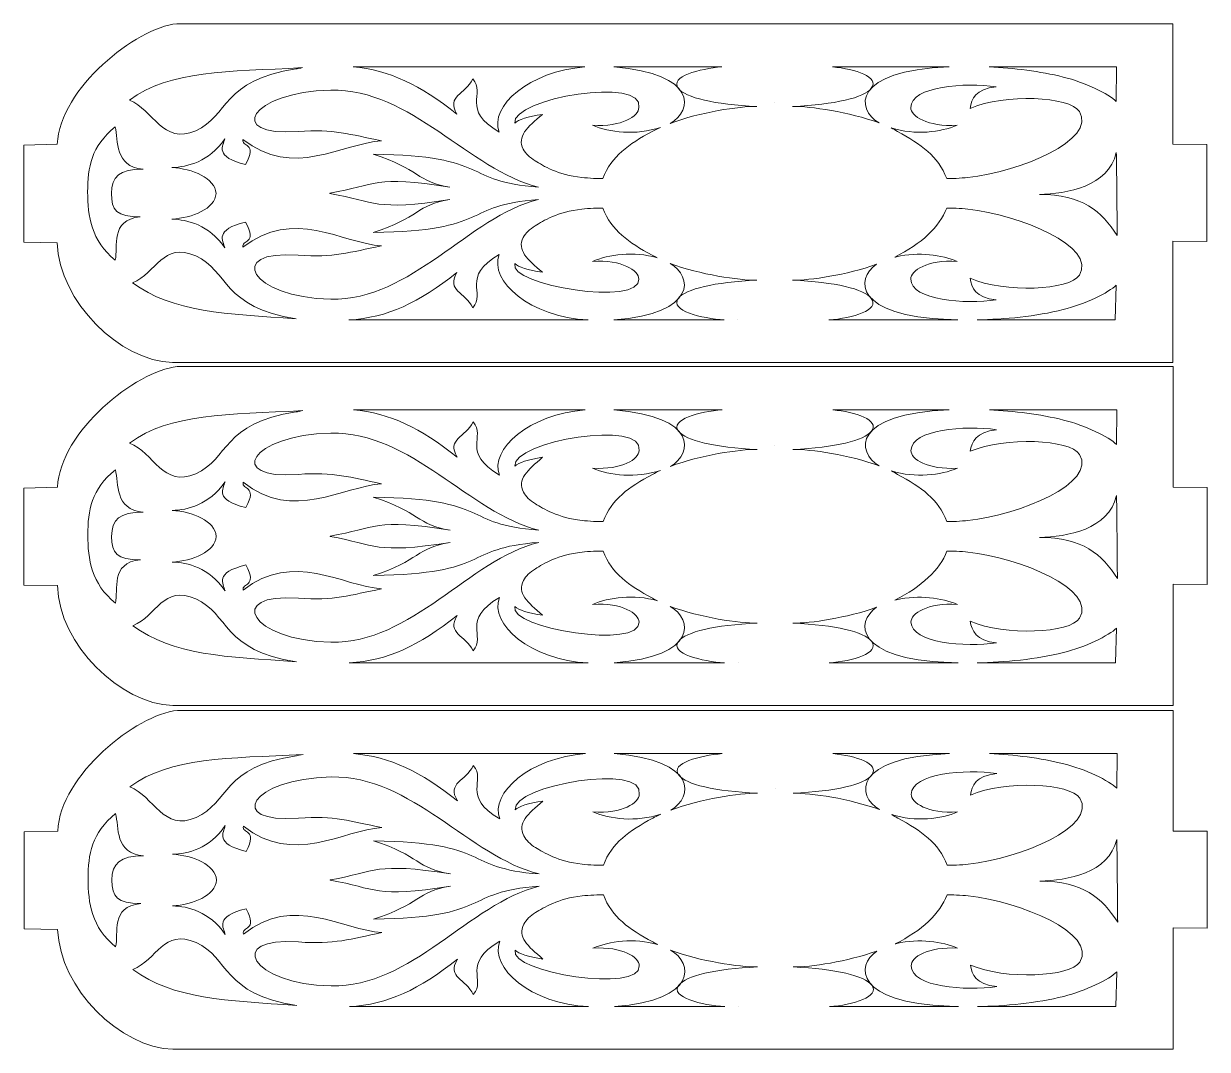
# Model space of a CAD drawing. Header units: millimetres. Extents: x -133 to 298, y -326 to 131.
# Drawn here: x -33.9 to 56.1, y -258.3 to -180.3 of the extents above; entities that cross this region are included whole.
import ezdxf

# ---------------------------------------------------------------- set-up
doc = ezdxf.new("R2010")
doc.units = ezdxf.units.MM
doc.header["$MEASUREMENT"] = 0
doc.layers.add('Layer 1', color=7, linetype='Continuous')

msp = doc.modelspace()

# ---------------------------------------------------------------- linework, layer by layer
at = {"layer": 'Layer 1', "lineweight": 9}
for points, knots in [([(-31.3131, -189.4859), (-31.3131, -189.4859), (-33.865, -189.5566), (-33.865, -189.5566), (-33.865, -189.5566), (-33.865, -189.5566), (-33.865, -196.9202), (-33.865, -196.9202), (-33.865, -196.9202), (-33.865, -196.9202), (-31.3158, -196.9672), (-31.3158, -196.9672), (-31.3158, -196.9672), (-31.1566, -201.4944), (-26.5412, -205.9535), (-22.5517, -206.0844), (-22.5517, -206.0844), (-22.5517, -206.0844), (53.5068, -206.0844), (53.5068, -206.0844), (53.5068, -206.0844), (53.5068, -206.0844), (53.5068, -206.0533), (53.5068, -206.0533), (53.5068, -206.0533), (53.5068, -206.0533), (53.5068, -204.4986), (53.5068, -204.4986), (53.5068, -204.4986), (53.5068, -204.4986), (53.5068, -196.8548), (53.5068, -196.8548), (53.5068, -196.8548), (53.5068, -196.8548), (56.0952, -196.8719), (56.0952, -196.8719), (56.0952, -196.8719), (56.0952, -196.8719), (56.0952, -189.5085), (56.0952, -189.5085), (56.0952, -189.5085), (56.0952, -189.5085), (53.5068, -189.4859), (53.5068, -189.4859), (53.5068, -189.4859), (53.5068, -189.4859), (53.5068, -181.902), (53.5068, -181.902), (53.5068, -181.902), (53.5068, -181.902), (53.5068, -180.3162), (53.5068, -180.3162), (53.5068, -180.3162), (53.5068, -180.3162), (51.8937, -180.3162), (51.8937, -180.3162), (51.8937, -180.3162), (51.8937, -180.3162), (-22.2147, -180.3162), (-22.2147, -180.3162), (-22.2147, -180.3162), (-22.2147, -180.3162), (-22.2147, -180.3162), (-22.2147, -180.3162), (-22.2147, -180.3162), (-25.3331, -180.6508), (-31.0961, -185.2074), (-31.3131, -189.4859)], [0, 0, 0, 0, 0.0555556, 0.0555556, 0.0555556, 0.0555556, 0.1111111, 0.1111111, 0.1111111, 0.1111111, 0.1666667, 0.1666667, 0.1666667, 0.1666667, 0.2222222, 0.2222222, 0.2222222, 0.2222222, 0.2777778, 0.2777778, 0.2777778, 0.2777778, 0.3333333, 0.3333333, 0.3333333, 0.3333333, 0.3888889, 0.3888889, 0.3888889, 0.3888889, 0.4444444, 0.4444444, 0.4444444, 0.4444444, 0.5, 0.5, 0.5, 0.5, 0.5555556, 0.5555556, 0.5555556, 0.5555556, 0.6111111, 0.6111111, 0.6111111, 0.6111111, 0.6666667, 0.6666667, 0.6666667, 0.6666667, 0.7222222, 0.7222222, 0.7222222, 0.7222222, 0.7777778, 0.7777778, 0.7777778, 0.7777778, 0.8333333, 0.8333333, 0.8333333, 0.8333333, 0.8888889, 0.8888889, 0.8888889, 0.8888889, 1, 1, 1, 1]), ([(49.2101, -186.2394), (49.2101, -186.2394), (49.2356, -183.6049), (49.2356, -183.6049), (49.2356, -183.6049), (49.2356, -183.6049), (39.5433, -183.6048), (39.5433, -183.6048)], [0, 0, 0, 0, 0.3333333, 0.3333333, 0.3333333, 0.3333333, 1, 1, 1, 1]), ([(23.2435, -186.2772), (23.2435, -186.2772), (23.2435, -186.2772), (23.2435, -186.2772), (23.2435, -186.2772), (23.2435, -186.2772), (23.2435, -186.2772), (23.2435, -186.2772)], [0, 0, 0, 0, 0.3333333, 0.3333333, 0.3333333, 0.3333333, 1, 1, 1, 1]), ([(43.3587, -193.2991), (45.4479, -193.2375), (48.6101, -192.7178), (49.2035, -190.1217), (49.2035, -190.1217), (49.2354, -189.9817), (49.2577, -194.9283), (49.2785, -196.4268)], [0, 0, 0, 0, 0.3333333, 0.3333333, 0.3333333, 0.3333333, 1, 1, 1, 1]), ([(-10.5856, -193.2063), (-10.5856, -193.2063), (-10.5856, -193.223), (-10.5856, -193.223), (-10.5856, -193.223), (-10.5856, -193.223), (-10.5856, -193.223), (-10.5856, -193.223)], [0, 0, 0, 0, 0.3333333, 0.3333333, 0.3333333, 0.3333333, 1, 1, 1, 1]), ([(38.6182, -202.8388), (38.6182, -202.8388), (49.131, -202.8388), (49.131, -202.8388), (49.131, -202.8388), (49.131, -202.8388), (49.2101, -200.1897), (49.2101, -200.1897)], [0, 0, 0, 0, 0.3333333, 0.3333333, 0.3333333, 0.3333333, 1, 1, 1, 1]), ([(-31.2976, -215.5615), (-31.2976, -215.5615), (-33.8495, -215.6322), (-33.8495, -215.6322), (-33.8495, -215.6322), (-33.8495, -215.6322), (-33.8495, -222.9958), (-33.8495, -222.9958), (-33.8495, -222.9958), (-33.8495, -222.9958), (-31.3003, -223.0428), (-31.3003, -223.0428), (-31.3003, -223.0428), (-31.1411, -227.57), (-26.5257, -232.0291), (-22.5362, -232.16), (-22.5362, -232.16), (-22.5362, -232.16), (53.5223, -232.16), (53.5223, -232.16), (53.5223, -232.16), (53.5223, -232.16), (53.5223, -232.1289), (53.5223, -232.1289), (53.5223, -232.1289), (53.5223, -232.1289), (53.5223, -230.5742), (53.5223, -230.5742), (53.5223, -230.5742), (53.5223, -230.5742), (53.5223, -222.9304), (53.5223, -222.9304), (53.5223, -222.9304), (53.5223, -222.9304), (56.1107, -222.9475), (56.1107, -222.9475), (56.1107, -222.9475), (56.1107, -222.9475), (56.1107, -215.5841), (56.1107, -215.5841), (56.1107, -215.5841), (56.1107, -215.5841), (53.5223, -215.5615), (53.5223, -215.5615), (53.5223, -215.5615), (53.5223, -215.5615), (53.5223, -207.9776), (53.5223, -207.9776), (53.5223, -207.9776), (53.5223, -207.9776), (53.5223, -206.3918), (53.5223, -206.3918), (53.5223, -206.3918), (53.5223, -206.3918), (51.9092, -206.3918), (51.9092, -206.3918), (51.9092, -206.3918), (51.9092, -206.3918), (-22.1992, -206.3918), (-22.1992, -206.3918), (-22.1992, -206.3918), (-22.1992, -206.3918), (-22.1992, -206.3918), (-22.1992, -206.3918), (-22.1992, -206.3918), (-25.3176, -206.7264), (-31.0806, -211.283), (-31.2976, -215.5615)], [0, 0, 0, 0, 0.0555556, 0.0555556, 0.0555556, 0.0555556, 0.1111111, 0.1111111, 0.1111111, 0.1111111, 0.1666667, 0.1666667, 0.1666667, 0.1666667, 0.2222222, 0.2222222, 0.2222222, 0.2222222, 0.2777778, 0.2777778, 0.2777778, 0.2777778, 0.3333333, 0.3333333, 0.3333333, 0.3333333, 0.3888889, 0.3888889, 0.3888889, 0.3888889, 0.4444444, 0.4444444, 0.4444444, 0.4444444, 0.5, 0.5, 0.5, 0.5, 0.5555556, 0.5555556, 0.5555556, 0.5555556, 0.6111111, 0.6111111, 0.6111111, 0.6111111, 0.6666667, 0.6666667, 0.6666667, 0.6666667, 0.7222222, 0.7222222, 0.7222222, 0.7222222, 0.7777778, 0.7777778, 0.7777778, 0.7777778, 0.8333333, 0.8333333, 0.8333333, 0.8333333, 0.8888889, 0.8888889, 0.8888889, 0.8888889, 1, 1, 1, 1]), ([(49.2256, -212.315), (49.2256, -212.315), (49.2511, -209.6805), (49.2511, -209.6805), (49.2511, -209.6805), (49.2511, -209.6805), (39.5588, -209.6804), (39.5588, -209.6804)], [0, 0, 0, 0, 0.3333333, 0.3333333, 0.3333333, 0.3333333, 1, 1, 1, 1]), ([(23.259, -212.3528), (23.259, -212.3528), (23.259, -212.3528), (23.259, -212.3528), (23.259, -212.3528), (23.259, -212.3528), (23.259, -212.3528), (23.259, -212.3528)], [0, 0, 0, 0, 0.3333333, 0.3333333, 0.3333333, 0.3333333, 1, 1, 1, 1]), ([(43.3742, -219.3747), (45.4634, -219.3131), (48.6256, -218.7934), (49.219, -216.1973), (49.219, -216.1973), (49.2509, -216.0573), (49.2732, -221.0039), (49.294, -222.5024)], [0, 0, 0, 0, 0.3333333, 0.3333333, 0.3333333, 0.3333333, 1, 1, 1, 1]), ([(-10.5701, -219.2819), (-10.5701, -219.2819), (-10.5701, -219.2986), (-10.5701, -219.2986), (-10.5701, -219.2986), (-10.5701, -219.2986), (-10.5701, -219.2986), (-10.5701, -219.2986)], [0, 0, 0, 0, 0.3333333, 0.3333333, 0.3333333, 0.3333333, 1, 1, 1, 1]), ([(38.6337, -228.9144), (38.6337, -228.9144), (49.1465, -228.9144), (49.1465, -228.9144), (49.1465, -228.9144), (49.1465, -228.9144), (49.2256, -226.2653), (49.2256, -226.2653)], [0, 0, 0, 0, 0.3333333, 0.3333333, 0.3333333, 0.3333333, 1, 1, 1, 1]), ([(-31.2783, -241.6971), (-31.2783, -241.6971), (-33.8302, -241.7678), (-33.8302, -241.7678), (-33.8302, -241.7678), (-33.8302, -241.7678), (-33.8302, -249.1314), (-33.8302, -249.1314), (-33.8302, -249.1314), (-33.8302, -249.1314), (-31.281, -249.1784), (-31.281, -249.1784), (-31.281, -249.1784), (-31.1218, -253.7056), (-26.5064, -258.1647), (-22.5169, -258.2956), (-22.5169, -258.2956), (-22.5169, -258.2956), (53.5416, -258.2956), (53.5416, -258.2956), (53.5416, -258.2956), (53.5416, -258.2956), (53.5416, -258.2645), (53.5416, -258.2645), (53.5416, -258.2645), (53.5416, -258.2645), (53.5416, -256.7098), (53.5416, -256.7098), (53.5416, -256.7098), (53.5416, -256.7098), (53.5416, -249.066), (53.5416, -249.066), (53.5416, -249.066), (53.5416, -249.066), (56.13, -249.0831), (56.13, -249.0831), (56.13, -249.0831), (56.13, -249.0831), (56.13, -241.7197), (56.13, -241.7197), (56.13, -241.7197), (56.13, -241.7197), (53.5416, -241.6971), (53.5416, -241.6971), (53.5416, -241.6971), (53.5416, -241.6971), (53.5416, -234.1132), (53.5416, -234.1132), (53.5416, -234.1132), (53.5416, -234.1132), (53.5416, -232.5274), (53.5416, -232.5274), (53.5416, -232.5274), (53.5416, -232.5274), (51.9285, -232.5274), (51.9285, -232.5274), (51.9285, -232.5274), (51.9285, -232.5274), (-22.1799, -232.5274), (-22.1799, -232.5274), (-22.1799, -232.5274), (-22.1799, -232.5274), (-22.1799, -232.5274), (-22.1799, -232.5274), (-22.1799, -232.5274), (-25.2983, -232.862), (-31.0613, -237.4186), (-31.2783, -241.6971)], [0, 0, 0, 0, 0.0555556, 0.0555556, 0.0555556, 0.0555556, 0.1111111, 0.1111111, 0.1111111, 0.1111111, 0.1666667, 0.1666667, 0.1666667, 0.1666667, 0.2222222, 0.2222222, 0.2222222, 0.2222222, 0.2777778, 0.2777778, 0.2777778, 0.2777778, 0.3333333, 0.3333333, 0.3333333, 0.3333333, 0.3888889, 0.3888889, 0.3888889, 0.3888889, 0.4444444, 0.4444444, 0.4444444, 0.4444444, 0.5, 0.5, 0.5, 0.5, 0.5555556, 0.5555556, 0.5555556, 0.5555556, 0.6111111, 0.6111111, 0.6111111, 0.6111111, 0.6666667, 0.6666667, 0.6666667, 0.6666667, 0.7222222, 0.7222222, 0.7222222, 0.7222222, 0.7777778, 0.7777778, 0.7777778, 0.7777778, 0.8333333, 0.8333333, 0.8333333, 0.8333333, 0.8888889, 0.8888889, 0.8888889, 0.8888889, 1, 1, 1, 1]), ([(49.2449, -238.4506), (49.2449, -238.4506), (49.2704, -235.8161), (49.2704, -235.8161), (49.2704, -235.8161), (49.2704, -235.8161), (39.5781, -235.816), (39.5781, -235.816)], [0, 0, 0, 0, 0.3333333, 0.3333333, 0.3333333, 0.3333333, 1, 1, 1, 1]), ([(23.2783, -238.4884), (23.2783, -238.4884), (23.2783, -238.4884), (23.2783, -238.4884), (23.2783, -238.4884), (23.2783, -238.4884), (23.2783, -238.4884), (23.2783, -238.4884)], [0, 0, 0, 0, 0.3333333, 0.3333333, 0.3333333, 0.3333333, 1, 1, 1, 1]), ([(43.3935, -245.5103), (45.4827, -245.4487), (48.6449, -244.929), (49.2383, -242.3329), (49.2383, -242.3329), (49.2702, -242.1929), (49.2925, -247.1395), (49.3133, -248.638)], [0, 0, 0, 0, 0.3333333, 0.3333333, 0.3333333, 0.3333333, 1, 1, 1, 1]), ([(-10.5508, -245.4175), (-10.5508, -245.4175), (-10.5508, -245.4342), (-10.5508, -245.4342), (-10.5508, -245.4342), (-10.5508, -245.4342), (-10.5508, -245.4342), (-10.5508, -245.4342)], [0, 0, 0, 0, 0.3333333, 0.3333333, 0.3333333, 0.3333333, 1, 1, 1, 1]), ([(38.653, -255.05), (38.653, -255.05), (49.1658, -255.05), (49.1658, -255.05), (49.1658, -255.05), (49.1658, -255.05), (49.2449, -252.4009), (49.2449, -252.4009)], [0, 0, 0, 0, 0.3333333, 0.3333333, 0.3333333, 0.3333333, 1, 1, 1, 1])]:
    msp.add_open_spline(points, degree=3, knots=knots, dxfattribs=at)
for points in [[(-12.654, -183.6609), (-18.3864, -183.9729), (-22.7326, -183.8488), (-25.8257, -186.1237)], [(-20.7864, -188.4544), (-18.2759, -187.3482), (-18.7862, -184.5894), (-13.1628, -183.7606)], [(-13.1628, -183.7606), (-13.079, -183.7481), (-12.8274, -183.6901), (-12.654, -183.6609)], [(-13.1628, -183.7606), (-13.079, -183.7481), (-12.8274, -183.6901), (-12.654, -183.6609)], [(-12.654, -183.6609), (-12.654, -183.6609), (-12.654, -183.6609), (-12.654, -183.6609)], [(-12.654, -183.6609), (-12.654, -183.6609), (-12.654, -183.6609), (-12.654, -183.6609)], [(-8.8107, -183.6044), (-6.0307, -183.8408), (-3.7323, -184.9773), (-0.9206, -187.1952)], [(8.8122, -183.6046), (8.8122, -183.6046), (-8.8107, -183.6044), (-8.8107, -183.6044)], [(2.2946, -188.5703), (1.5254, -186.6034), (4.5766, -183.9214), (8.8122, -183.6046)], [(12.9048, -186.6981), (13.4022, -184.2852), (3.2231, -185.998), (3.4704, -187.8781)], [(8.8122, -183.6046), (8.8122, -183.6046), (8.8122, -183.6046), (8.8122, -183.6046)], [(8.8122, -183.6046), (8.8122, -183.6046), (8.8122, -183.6046), (8.8122, -183.6046)], [(19.2167, -183.6047), (19.2167, -183.6047), (10.9943, -183.6046), (10.9943, -183.6046)], [(10.9943, -183.6046), (17.389, -184.1022), (17.0109, -186.9323), (15.2929, -187.897)], [(15.9078, -185.229), (15.2279, -184.333), (17.5238, -183.739), (19.2167, -183.6047)], [(36.4962, -183.6048), (36.4962, -183.6048), (27.6328, -183.6048), (27.6328, -183.6048)], [(27.6328, -183.6048), (29.3741, -183.7597), (31.2298, -184.3729), (30.5802, -185.229)], [(27.6328, -183.6048), (29.3741, -183.7597), (31.2298, -184.3729), (30.5802, -185.229)], [(31.1705, -187.8622), (29.3987, -186.8322), (29.1002, -183.8765), (36.4962, -183.6048)], [(39.5433, -183.6048), (41.3961, -183.6857), (43.4217, -183.9338), (45.1745, -184.3738)], [(45.1745, -184.3738), (46.8038, -184.7825), (48.6564, -185.6678), (49.2101, -186.2394)], [(-12.9936, -188.5087), (-18.5904, -188.9503), (-16.6729, -185.4882), (-10.5203, -185.3737)], [(-10.5203, -185.3737), (-4.367, -185.2593), (-0.0458, -191.4217), (5.2839, -192.7483)], [(-0.9206, -187.1952), (-1.7517, -185.7917), (-0.2838, -185.7151), (0.2827, -184.5157)], [(0.2827, -184.5157), (1.3121, -185.6672), (-0.664, -186.8118), (2.2946, -188.5703)], [(21.8886, -186.6088), (18.6584, -186.4681), (16.449, -185.9424), (15.9078, -185.229)], [(30.5802, -185.229), (30.0385, -185.9424), (27.8289, -186.4681), (24.5988, -186.6088)], [(40.0813, -185.1105), (37.717, -184.7813), (33.6206, -185.0549), (33.5825, -186.6981)], [(38.0862, -186.7542), (38.2039, -186.0362), (38.4905, -185.2888), (40.0813, -185.1105)], [(-25.8257, -186.1237), (-23.996, -186.8524), (-23.2894, -189.5571), (-20.7864, -188.4544)], [(23.2435, -186.2772), (23.2435, -186.2772), (23.2435, -186.2772), (23.2435, -186.2772)], [(46.3997, -186.9837), (45.6991, -185.8522), (40.7222, -185.6081), (38.0862, -186.7542)], [(9.379, -188.0392), (11.6412, -188.1737), (12.8993, -187.3436), (12.9048, -186.6981)], [(15.2929, -187.897), (17.5696, -187.0471), (20.5187, -186.5946), (21.8886, -186.6088)], [(24.5988, -186.6088), (25.9578, -186.5945), (28.9015, -187.0254), (31.1705, -187.8622)], [(33.5825, -186.6981), (33.5681, -187.3438), (34.8464, -188.1737), (37.1082, -188.0392)], [(37.9154, -192.0112), (41.8481, -191.5793), (47.7549, -189.174), (46.3997, -186.9837)], [(3.4704, -187.8781), (3.7397, -187.618), (4.4689, -187.3717), (5.579, -187.2103)], [(5.579, -187.2103), (4.4058, -188.1966), (3.6243, -188.9067), (4.121, -189.8503)], [(14.549, -188.2005), (12.6681, -188.8349), (10.673, -188.5824), (9.379, -188.0392)], [(15.2929, -187.897), (15.2929, -187.897), (15.2929, -187.897), (15.2929, -187.897)], [(15.2929, -187.897), (15.2929, -187.897), (15.2929, -187.897), (15.2929, -187.897)], [(31.1705, -187.8622), (31.1705, -187.8622), (31.1705, -187.8622), (31.1705, -187.8622)], [(31.1705, -187.8622), (31.1705, -187.8622), (31.1705, -187.8622), (31.1705, -187.8622)], [(37.1082, -188.0392), (35.8493, -188.5676), (33.9315, -188.8121), (32.0965, -188.241)], [(-26.9073, -188.1652), (-28.7338, -189.6359), (-29.0028, -191.2587), (-29.0028, -193.1114)], [(-24.7896, -191.3846), (-27.0012, -191.1581), (-26.6443, -189.1878), (-26.9073, -188.1652)], [(-26.9073, -188.1652), (-26.9073, -188.1652), (-26.9073, -188.1652), (-26.9073, -188.1652)], [(-26.9073, -188.1652), (-26.9073, -188.1652), (-26.9073, -188.1652), (-26.9073, -188.1652)], [(-6.6638, -189.2199), (-9.0753, -188.7446), (-10.2834, -188.2948), (-12.9936, -188.5087)], [(10.1754, -192.0873), (10.8268, -190.3829), (12.1206, -189.4874), (13.9236, -188.5079)], [(13.9236, -188.5079), (14.1199, -188.4014), (14.3298, -188.2988), (14.549, -188.2005)], [(13.9236, -188.5079), (14.1199, -188.4014), (14.3298, -188.2988), (14.549, -188.2005)], [(14.549, -188.2005), (14.549, -188.2005), (14.549, -188.2005), (14.549, -188.2005)], [(14.549, -188.2005), (14.549, -188.2005), (14.549, -188.2005), (14.549, -188.2005)], [(32.0965, -188.241), (32.0965, -188.241), (32.0965, -188.241), (32.0965, -188.241)], [(32.0965, -188.241), (32.2733, -188.3229), (32.4031, -188.4209), (32.5635, -188.5079)], [(32.0965, -188.241), (32.0965, -188.241), (32.0965, -188.241), (32.0965, -188.241)], [(32.0965, -188.241), (32.2733, -188.3229), (32.4031, -188.4209), (32.5635, -188.5079)], [(32.5635, -188.5079), (34.3672, -189.4874), (35.6609, -190.3829), (36.3122, -192.0873)], [(-22.5934, -191.2522), (-21.3955, -191.2102), (-19.8021, -190.8337), (-18.5714, -189.0787)], [(-18.5714, -189.0787), (-18.6986, -189.5897), (-19.4054, -190.4518), (-16.9951, -191.0329)], [(-16.9951, -191.0329), (-16.0397, -189.3088), (-17.3532, -189.6987), (-17.1895, -189.1119)], [(-17.1895, -189.1119), (-13.4092, -192.1414), (-9.6144, -189.419), (-6.6638, -189.2199)], [(4.121, -189.8503), (4.3006, -190.1922), (4.6117, -190.497), (5.0256, -190.7482)], [(-7.2986, -190.2416), (-3.7938, -191.3327), (-3.9784, -192.3707), (-1.4564, -192.7395)], [(5.2839, -192.7483), (-0.5737, -192.3363), (1.7417, -190.3436), (-7.2986, -190.2416)], [(5.0256, -190.7482), (5.6344, -191.1181), (6.7283, -191.8089), (8.5717, -192.0112)], [(-27.192, -193.2219), (-27.1896, -191.9487), (-26.5894, -191.367), (-24.7896, -191.3846)], [(-19.2375, -193.2219), (-19.3079, -192.0489), (-21.0383, -191.3404), (-22.5934, -191.2522)], [(-1.4564, -192.7395), (-7.2158, -191.8502), (-7.0438, -192.5661), (-10.5856, -193.2063)], [(8.5717, -192.0112), (9.0683, -192.0656), (9.8965, -192.1092), (10.1754, -192.0873)], [(36.3122, -192.0873), (36.5911, -192.1092), (37.4196, -192.0656), (37.9154, -192.0112)], [(-29.0028, -193.1114), (-29.0028, -194.9621), (-28.7288, -196.8202), (-26.9061, -198.2899)], [(-25.0027, -194.9976), (-26.8025, -195.0155), (-27.1896, -194.4951), (-27.192, -193.2219)], [(-22.5934, -195.1771), (-21.0383, -195.0887), (-19.3079, -194.3947), (-19.2375, -193.2219)], [(-10.5856, -193.223), (-7.0438, -193.8632), (-7.2158, -194.5789), (-1.4564, -193.6896)], [(49.2784, -196.4268), (48.094, -194.5803), (46.6459, -193.2991), (43.3587, -193.2991)], [(-6.6638, -197.2092), (-9.6144, -197.0103), (-13.4092, -194.288), (-17.1895, -197.3174)], [(5.2839, -193.681), (-0.0458, -195.0077), (-4.367, -201.38), (-10.5203, -201.2656)], [(-7.2986, -196.1877), (1.7417, -196.0856), (-0.5737, -194.093), (5.2839, -193.681)], [(-1.4564, -193.6896), (-3.9784, -194.0585), (-3.7938, -195.0966), (-7.2986, -196.1877)], [(10.1754, -194.3419), (9.8965, -194.32), (9.0683, -194.3636), (8.5717, -194.4181)], [(13.9236, -197.9212), (12.1206, -196.9419), (10.8268, -196.0465), (10.1754, -194.3419)], [(36.3122, -194.3419), (35.7677, -195.7661), (34.4021, -197.0446), (32.3627, -198.0716)], [(37.9154, -194.4181), (37.4196, -194.3636), (36.5911, -194.32), (36.3122, -194.3419)], [(-26.9061, -198.2899), (-26.6505, -197.2967), (-27.3449, -195.2372), (-25.0027, -194.9976)], [(-18.5714, -197.3505), (-19.8021, -195.5958), (-21.3955, -195.2191), (-22.5934, -195.1771)], [(8.5717, -194.4181), (6.7283, -194.6204), (5.6344, -195.311), (5.0256, -195.6811)], [(46.3997, -199.4456), (47.7549, -197.2553), (41.8481, -194.8498), (37.9154, -194.4181)], [(-16.9951, -195.3964), (-19.4054, -195.9774), (-18.6986, -196.8396), (-18.5714, -197.3505)], [(-17.1895, -197.3174), (-17.3532, -196.7306), (-16.0397, -197.1205), (-16.9951, -195.3964)], [(5.0256, -195.6811), (4.6117, -195.9324), (4.3006, -196.2371), (4.121, -196.5789)], [(-20.7864, -197.9748), (-23.2894, -196.872), (-23.7586, -199.2819), (-25.5884, -200.0105)], [(4.121, -196.5789), (3.6243, -197.5226), (4.4058, -198.2327), (5.579, -199.2189)], [(-13.1356, -202.7509), (-18.7597, -201.9221), (-18.2764, -199.0811), (-20.7864, -197.9748)], [(-10.5203, -201.2656), (-16.6729, -201.1511), (-18.5904, -197.4791), (-12.9936, -197.9207)], [(-12.9936, -197.9207), (-10.2834, -198.1344), (-9.0753, -197.6845), (-6.6638, -197.2092)], [(2.2946, -197.8594), (-0.664, -199.6179), (1.3121, -200.7626), (0.2827, -201.9139)], [(9.05, -202.8397), (4.6433, -202.6388), (1.5057, -199.8762), (2.2946, -197.8594)], [(9.379, -198.3899), (10.6106, -197.8734), (12.5105, -197.5935), (14.3082, -198.1173)], [(14.3082, -198.1173), (14.1755, -198.0536), (14.0471, -197.9882), (13.9236, -197.9212)], [(14.3082, -198.1173), (14.1755, -198.0536), (14.0471, -197.9882), (13.9236, -197.9212)], [(32.4848, -198.0412), (34.1815, -197.636), (35.9514, -197.9047), (37.1082, -198.3899)], [(3.4704, -198.5512), (2.9782, -200.2545), (13.0968, -201.8184), (12.9048, -199.7312)], [(5.579, -199.2189), (4.4689, -199.0576), (3.7397, -198.8114), (3.4704, -198.5512)], [(12.9048, -199.7312), (12.8993, -199.0857), (11.6412, -198.2555), (9.379, -198.3899)], [(15.2776, -198.5451), (16.9962, -199.5117), (17.4027, -202.3416), (11.0101, -202.8391)], [(14.3082, -198.1173), (14.3082, -198.1173), (14.3082, -198.1173), (14.3082, -198.1173)], [(14.3082, -198.1173), (14.3082, -198.1173), (14.3082, -198.1173), (14.3082, -198.1173)], [(15.2776, -198.5451), (15.2776, -198.5451), (15.2776, -198.5451), (15.2776, -198.5451)], [(21.8886, -199.8209), (20.524, -199.8348), (17.5508, -199.3893), (15.2776, -198.5451)], [(15.2776, -198.5451), (15.2776, -198.5451), (15.2776, -198.5451), (15.2776, -198.5451)], [(30.9726, -198.6132), (28.7284, -199.411), (25.9241, -199.8342), (24.5988, -199.8206)], [(36.496, -202.8095), (29.3124, -202.5459), (29.3384, -199.7156), (30.9726, -198.6132)], [(30.9726, -198.6132), (30.9726, -198.6132), (30.9726, -198.6132), (30.9726, -198.6132)], [(30.9726, -198.6132), (30.9726, -198.6132), (30.9726, -198.6132), (30.9726, -198.6132)], [(32.3627, -198.0716), (32.4039, -198.061), (32.4446, -198.051), (32.4848, -198.0412)], [(32.3627, -198.0716), (32.4039, -198.061), (32.4446, -198.051), (32.4848, -198.0412)], [(32.3627, -198.0716), (32.3627, -198.0716), (32.3627, -198.0716), (32.3627, -198.0716)], [(32.3627, -198.0716), (32.3627, -198.0716), (32.3627, -198.0716), (32.3627, -198.0716)], [(37.1082, -198.3899), (34.8464, -198.2555), (33.5681, -199.0856), (33.5825, -199.7312)], [(-0.9206, -199.2347), (-3.8453, -201.5422), (-6.1944, -202.6677), (-9.1317, -202.8401)], [(0.2827, -201.9139), (-0.2838, -200.7146), (-1.7517, -200.638), (-0.9206, -199.2347)], [(33.5825, -199.7312), (33.6206, -201.3745), (37.717, -201.648), (40.0813, -201.3188)], [(38.0862, -199.675), (40.7222, -200.8213), (45.6991, -200.5772), (46.3997, -199.4456)], [(40.0813, -201.3188), (38.4905, -201.1403), (38.2039, -200.3931), (38.0862, -199.675)], [(-25.5885, -200.0105), (-22.5331, -202.2756), (-18.5003, -202.3795), (-13.1356, -202.7509)], [(15.9078, -201.2007), (16.449, -200.487), (18.6584, -199.9614), (21.8886, -199.8209)], [(24.5988, -199.8206), (27.8289, -199.9612), (30.0385, -200.4868), (30.5802, -201.2002)], [(49.2101, -200.1897), (48.6564, -200.7613), (46.8038, -201.6468), (45.1745, -202.0555)], [(19.4062, -202.8391), (17.7049, -202.73), (15.2053, -202.1251), (15.9078, -201.2007)], [(30.5802, -201.2002), (31.256, -202.0915), (29.1595, -202.7158), (27.3641, -202.839)], [(45.1745, -202.0555), (43.1264, -202.5696), (40.6969, -202.7958), (38.6182, -202.8388)], [(-13.1356, -202.7509), (-13.1356, -202.7509), (-13.1356, -202.7509), (-13.1356, -202.7509)], [(-13.1356, -202.7509), (-13.1356, -202.7509), (-13.1356, -202.7509), (-13.1356, -202.7509)], [(-9.1317, -202.8401), (-9.1317, -202.8401), (-9.1317, -202.8397), (-9.1317, -202.8397)], [(-9.1317, -202.8397), (-9.1317, -202.8397), (9.05, -202.8397), (9.05, -202.8397)], [(-9.1317, -202.8401), (-9.1317, -202.8401), (-9.1317, -202.8397), (-9.1317, -202.8397)], [(11.0101, -202.8391), (11.0101, -202.8391), (19.4062, -202.8391), (19.4062, -202.8391)], [(20.4322, -202.839), (20.4322, -202.839), (20.4322, -202.839), (20.4322, -202.839)], [(20.4322, -202.839), (20.4322, -202.839), (20.4322, -202.839), (20.4322, -202.839)], [(27.3641, -202.839), (27.3641, -202.839), (37.1657, -202.8388), (37.1657, -202.8388)], [(37.1657, -202.8388), (36.9348, -202.835), (36.7084, -202.8173), (36.496, -202.8095)], [(37.1657, -202.8388), (36.9348, -202.835), (36.7084, -202.8173), (36.496, -202.8095)], [(38.6182, -202.8388), (38.6182, -202.8388), (38.6182, -202.8388), (38.6182, -202.8388)], [(38.6182, -202.8388), (38.6182, -202.8388), (38.6182, -202.8388), (38.6182, -202.8388)], [(-8.7952, -209.68), (-6.0152, -209.9164), (-3.7168, -211.0529), (-0.9051, -213.2708)], [(8.8277, -209.6802), (8.8277, -209.6802), (-8.7952, -209.68), (-8.7952, -209.68)], [(2.3101, -214.6459), (1.5409, -212.679), (4.5921, -209.997), (8.8277, -209.6802)], [(8.8277, -209.6802), (8.8277, -209.6802), (8.8277, -209.6802), (8.8277, -209.6802)], [(8.8277, -209.6802), (8.8277, -209.6802), (8.8277, -209.6802), (8.8277, -209.6802)], [(19.2322, -209.6803), (19.2322, -209.6803), (11.0098, -209.6802), (11.0098, -209.6802)], [(11.0098, -209.6802), (17.4045, -210.1778), (17.0264, -213.0079), (15.3084, -213.9726)], [(15.9233, -211.3046), (15.2434, -210.4086), (17.5393, -209.8146), (19.2322, -209.6803)], [(36.5117, -209.6804), (36.5117, -209.6804), (27.6483, -209.6804), (27.6483, -209.6804)], [(27.6483, -209.6804), (29.3896, -209.8353), (31.2453, -210.4485), (30.5957, -211.3046)], [(27.6483, -209.6804), (29.3896, -209.8353), (31.2453, -210.4485), (30.5957, -211.3046)], [(31.186, -213.9378), (29.4142, -212.9078), (29.1157, -209.9521), (36.5117, -209.6804)], [(39.5588, -209.6804), (41.4116, -209.7613), (43.4372, -210.0094), (45.19, -210.4494)], [(-12.6385, -209.7365), (-18.3709, -210.0485), (-22.7171, -209.9244), (-25.8102, -212.1993)], [(-20.7709, -214.53), (-18.2604, -213.4238), (-18.7707, -210.665), (-13.1473, -209.8362)], [(-13.1473, -209.8362), (-13.0635, -209.8237), (-12.8119, -209.7657), (-12.6385, -209.7365)], [(-13.1473, -209.8362), (-13.0635, -209.8237), (-12.8119, -209.7657), (-12.6385, -209.7365)], [(-12.6385, -209.7365), (-12.6385, -209.7365), (-12.6385, -209.7365), (-12.6385, -209.7365)], [(-12.6385, -209.7365), (-12.6385, -209.7365), (-12.6385, -209.7365), (-12.6385, -209.7365)], [(12.9203, -212.7737), (13.4177, -210.3608), (3.2386, -212.0736), (3.4859, -213.9537)], [(45.19, -210.4494), (46.8193, -210.8581), (48.6719, -211.7434), (49.2256, -212.315)], [(-12.9781, -214.5843), (-18.5749, -215.0259), (-16.6574, -211.5638), (-10.5048, -211.4493)], [(-10.5048, -211.4493), (-4.3515, -211.3349), (-0.0303, -217.4973), (5.2994, -218.8239)], [(-0.9051, -213.2708), (-1.7362, -211.8673), (-0.2683, -211.7907), (0.2982, -210.5913)], [(0.2982, -210.5913), (1.3276, -211.7428), (-0.6485, -212.8874), (2.3101, -214.6459)], [(21.9041, -212.6844), (18.6739, -212.5437), (16.4645, -212.018), (15.9233, -211.3046)], [(30.5957, -211.3046), (30.054, -212.018), (27.8444, -212.5437), (24.6143, -212.6844)], [(40.0968, -211.1861), (37.7325, -210.8569), (33.6361, -211.1305), (33.598, -212.7737)], [(38.1017, -212.8298), (38.2194, -212.1118), (38.506, -211.3644), (40.0968, -211.1861)], [(-25.8102, -212.1993), (-23.9805, -212.928), (-23.2739, -215.6327), (-20.7709, -214.53)], [(23.259, -212.3528), (23.259, -212.3528), (23.259, -212.3528), (23.259, -212.3528)], [(46.4152, -213.0593), (45.7146, -211.9278), (40.7377, -211.6837), (38.1017, -212.8298)], [(3.4859, -213.9537), (3.7552, -213.6936), (4.4844, -213.4473), (5.5945, -213.2859)], [(5.5945, -213.2859), (4.4213, -214.2722), (3.6398, -214.9823), (4.1365, -215.9259)], [(9.3945, -214.1148), (11.6567, -214.2493), (12.9148, -213.4192), (12.9203, -212.7737)], [(15.3084, -213.9726), (17.5851, -213.1227), (20.5342, -212.6702), (21.9041, -212.6844)], [(24.6143, -212.6844), (25.9733, -212.6701), (28.917, -213.101), (31.186, -213.9378)], [(33.598, -212.7737), (33.5836, -213.4194), (34.8619, -214.2493), (37.1237, -214.1148)], [(37.9309, -218.0868), (41.8636, -217.6549), (47.7704, -215.2496), (46.4152, -213.0593)], [(14.5645, -214.2761), (12.6836, -214.9105), (10.6885, -214.658), (9.3945, -214.1148)], [(15.3084, -213.9726), (15.3084, -213.9726), (15.3084, -213.9726), (15.3084, -213.9726)], [(15.3084, -213.9726), (15.3084, -213.9726), (15.3084, -213.9726), (15.3084, -213.9726)], [(31.186, -213.9378), (31.186, -213.9378), (31.186, -213.9378), (31.186, -213.9378)], [(31.186, -213.9378), (31.186, -213.9378), (31.186, -213.9378), (31.186, -213.9378)], [(37.1237, -214.1148), (35.8648, -214.6432), (33.947, -214.8877), (32.112, -214.3166)], [(-26.8918, -214.2408), (-28.7183, -215.7115), (-28.9873, -217.3343), (-28.9873, -219.187)], [(-24.7741, -217.4602), (-26.9857, -217.2337), (-26.6288, -215.2634), (-26.8918, -214.2408)], [(-26.8918, -214.2408), (-26.8918, -214.2408), (-26.8918, -214.2408), (-26.8918, -214.2408)], [(-26.8918, -214.2408), (-26.8918, -214.2408), (-26.8918, -214.2408), (-26.8918, -214.2408)], [(-6.6483, -215.2955), (-9.0598, -214.8202), (-10.2679, -214.3704), (-12.9781, -214.5843)], [(10.1909, -218.1629), (10.8423, -216.4585), (12.1361, -215.563), (13.9391, -214.5835)], [(13.9391, -214.5835), (14.1354, -214.477), (14.3453, -214.3744), (14.5645, -214.2761)], [(13.9391, -214.5835), (14.1354, -214.477), (14.3453, -214.3744), (14.5645, -214.2761)], [(14.5645, -214.2761), (14.5645, -214.2761), (14.5645, -214.2761), (14.5645, -214.2761)], [(14.5645, -214.2761), (14.5645, -214.2761), (14.5645, -214.2761), (14.5645, -214.2761)], [(32.112, -214.3166), (32.112, -214.3166), (32.112, -214.3166), (32.112, -214.3166)], [(32.112, -214.3166), (32.2888, -214.3985), (32.4186, -214.4965), (32.579, -214.5835)], [(32.112, -214.3166), (32.112, -214.3166), (32.112, -214.3166), (32.112, -214.3166)], [(32.112, -214.3166), (32.2888, -214.3985), (32.4186, -214.4965), (32.579, -214.5835)], [(32.579, -214.5835), (34.3827, -215.563), (35.6764, -216.4585), (36.3277, -218.1629)], [(-22.5779, -217.3278), (-21.38, -217.2858), (-19.7866, -216.9093), (-18.5559, -215.1543)], [(-18.5559, -215.1543), (-18.6831, -215.6653), (-19.3899, -216.5274), (-16.9796, -217.1085)], [(-16.9796, -217.1085), (-16.0242, -215.3844), (-17.3377, -215.7743), (-17.174, -215.1875)], [(-17.174, -215.1875), (-13.3937, -218.217), (-9.5989, -215.4946), (-6.6483, -215.2955)], [(4.1365, -215.9259), (4.3161, -216.2678), (4.6272, -216.5726), (5.0411, -216.8238)], [(-7.2831, -216.3172), (-3.7783, -217.4083), (-3.9629, -218.4463), (-1.4409, -218.8151)], [(5.2994, -218.8239), (-0.5582, -218.4119), (1.7572, -216.4192), (-7.2831, -216.3172)], [(5.0411, -216.8238), (5.6499, -217.1937), (6.7438, -217.8845), (8.5872, -218.0868)], [(-27.1765, -219.2975), (-27.1741, -218.0243), (-26.5739, -217.4426), (-24.7741, -217.4602)], [(-19.222, -219.2975), (-19.2924, -218.1245), (-21.0228, -217.416), (-22.5779, -217.3278)], [(-1.4409, -218.8151), (-7.2003, -217.9258), (-7.0283, -218.6417), (-10.5701, -219.2819)], [(8.5872, -218.0868), (9.0838, -218.1412), (9.912, -218.1848), (10.1909, -218.1629)], [(36.3277, -218.1629), (36.6066, -218.1848), (37.4351, -218.1412), (37.9309, -218.0868)], [(-28.9873, -219.187), (-28.9873, -221.0377), (-28.7133, -222.8958), (-26.8906, -224.3655)], [(-24.9872, -221.0732), (-26.787, -221.0911), (-27.1741, -220.5707), (-27.1765, -219.2975)], [(-22.5779, -221.2527), (-21.0228, -221.1643), (-19.2924, -220.4703), (-19.222, -219.2975)], [(-10.5701, -219.2986), (-7.0283, -219.9388), (-7.2003, -220.6545), (-1.4409, -219.7652)], [(49.2939, -222.5024), (48.1095, -220.6559), (46.6614, -219.3747), (43.3742, -219.3747)], [(-6.6483, -223.2848), (-9.5989, -223.0859), (-13.3937, -220.3636), (-17.174, -223.393)], [(5.2994, -219.7566), (-0.0303, -221.0833), (-4.3515, -227.4556), (-10.5048, -227.3412)], [(-7.2831, -222.2633), (1.7572, -222.1612), (-0.5582, -220.1686), (5.2994, -219.7566)], [(-1.4409, -219.7652), (-3.9629, -220.1341), (-3.7783, -221.1722), (-7.2831, -222.2633)], [(10.1909, -220.4175), (9.912, -220.3956), (9.0838, -220.4392), (8.5872, -220.4937)], [(13.9391, -223.9968), (12.1361, -223.0175), (10.8423, -222.1221), (10.1909, -220.4175)], [(36.3277, -220.4175), (35.7832, -221.8417), (34.4176, -223.1202), (32.3782, -224.1472)], [(37.9309, -220.4937), (37.4351, -220.4392), (36.6066, -220.3956), (36.3277, -220.4175)], [(-26.8906, -224.3655), (-26.635, -223.3723), (-27.3294, -221.3128), (-24.9872, -221.0732)], [(-18.5559, -223.4261), (-19.7866, -221.6714), (-21.38, -221.2947), (-22.5779, -221.2527)], [(8.5872, -220.4937), (6.7438, -220.696), (5.6499, -221.3866), (5.0411, -221.7567)], [(46.4152, -225.5212), (47.7704, -223.3309), (41.8636, -220.9254), (37.9309, -220.4937)], [(-16.9796, -221.472), (-19.3899, -222.053), (-18.6831, -222.9152), (-18.5559, -223.4261)], [(-17.174, -223.393), (-17.3377, -222.8062), (-16.0242, -223.1961), (-16.9796, -221.472)], [(5.0411, -221.7567), (4.6272, -222.008), (4.3161, -222.3127), (4.1365, -222.6545)], [(-20.7709, -224.0504), (-23.2739, -222.9476), (-23.7431, -225.3575), (-25.5729, -226.0861)], [(4.1365, -222.6545), (3.6398, -223.5982), (4.4213, -224.3083), (5.5945, -225.2945)], [(-13.1201, -228.8265), (-18.7442, -227.9977), (-18.2609, -225.1567), (-20.7709, -224.0504)], [(-10.5048, -227.3412), (-16.6574, -227.2267), (-18.5749, -223.5547), (-12.9781, -223.9963)], [(-12.9781, -223.9963), (-10.2679, -224.21), (-9.0598, -223.7601), (-6.6483, -223.2848)], [(2.3101, -223.935), (-0.6485, -225.6935), (1.3276, -226.8382), (0.2982, -227.9895)], [(9.0655, -228.9153), (4.6588, -228.7144), (1.5212, -225.9518), (2.3101, -223.935)], [(9.3945, -224.4655), (10.6261, -223.949), (12.526, -223.6691), (14.3237, -224.1929)], [(14.3237, -224.1929), (14.191, -224.1292), (14.0626, -224.0638), (13.9391, -223.9968)], [(14.3237, -224.1929), (14.191, -224.1292), (14.0626, -224.0638), (13.9391, -223.9968)], [(32.5003, -224.1168), (34.197, -223.7116), (35.9669, -223.9803), (37.1237, -224.4655)], [(3.4859, -224.6268), (2.9937, -226.3301), (13.1123, -227.894), (12.9203, -225.8068)], [(5.5945, -225.2945), (4.4844, -225.1332), (3.7552, -224.887), (3.4859, -224.6268)], [(12.9203, -225.8068), (12.9148, -225.1613), (11.6567, -224.3311), (9.3945, -224.4655)], [(15.2931, -224.6207), (17.0117, -225.5873), (17.4182, -228.4172), (11.0256, -228.9147)], [(14.3237, -224.1929), (14.3237, -224.1929), (14.3237, -224.1929), (14.3237, -224.1929)], [(14.3237, -224.1929), (14.3237, -224.1929), (14.3237, -224.1929), (14.3237, -224.1929)], [(15.2931, -224.6207), (15.2931, -224.6207), (15.2931, -224.6207), (15.2931, -224.6207)], [(21.9041, -225.8965), (20.5395, -225.9104), (17.5663, -225.4649), (15.2931, -224.6207)], [(15.2931, -224.6207), (15.2931, -224.6207), (15.2931, -224.6207), (15.2931, -224.6207)], [(30.9881, -224.6888), (28.7439, -225.4866), (25.9396, -225.9098), (24.6143, -225.8962)], [(36.5115, -228.8851), (29.3279, -228.6215), (29.3539, -225.7912), (30.9881, -224.6888)], [(30.9881, -224.6888), (30.9881, -224.6888), (30.9881, -224.6888), (30.9881, -224.6888)], [(30.9881, -224.6888), (30.9881, -224.6888), (30.9881, -224.6888), (30.9881, -224.6888)], [(32.3782, -224.1472), (32.4194, -224.1366), (32.4601, -224.1266), (32.5003, -224.1168)], [(32.3782, -224.1472), (32.4194, -224.1366), (32.4601, -224.1266), (32.5003, -224.1168)], [(32.3782, -224.1472), (32.3782, -224.1472), (32.3782, -224.1472), (32.3782, -224.1472)], [(32.3782, -224.1472), (32.3782, -224.1472), (32.3782, -224.1472), (32.3782, -224.1472)], [(37.1237, -224.4655), (34.8619, -224.3311), (33.5836, -225.1612), (33.598, -225.8068)], [(-0.9051, -225.3103), (-3.8298, -227.6178), (-6.1789, -228.7433), (-9.1162, -228.9157)], [(0.2982, -227.9895), (-0.2683, -226.7902), (-1.7362, -226.7136), (-0.9051, -225.3103)], [(33.598, -225.8068), (33.6361, -227.4501), (37.7325, -227.7236), (40.0968, -227.3944)], [(38.1017, -225.7506), (40.7377, -226.8969), (45.7146, -226.6528), (46.4152, -225.5212)], [(40.0968, -227.3944), (38.506, -227.2159), (38.2194, -226.4687), (38.1017, -225.7506)], [(-25.573, -226.0861), (-22.5176, -228.3512), (-18.4848, -228.4551), (-13.1201, -228.8265)], [(15.9233, -227.2763), (16.4645, -226.5626), (18.6739, -226.037), (21.9041, -225.8965)], [(24.6143, -225.8962), (27.8444, -226.0368), (30.054, -226.5624), (30.5957, -227.2758)], [(49.2256, -226.2653), (48.6719, -226.8369), (46.8193, -227.7224), (45.19, -228.1311)], [(19.4217, -228.9147), (17.7204, -228.8056), (15.2208, -228.2007), (15.9233, -227.2763)], [(30.5957, -227.2758), (31.2715, -228.1671), (29.175, -228.7914), (27.3796, -228.9146)], [(45.19, -228.1311), (43.1419, -228.6452), (40.7124, -228.8714), (38.6337, -228.9144)], [(-13.1201, -228.8265), (-13.1201, -228.8265), (-13.1201, -228.8265), (-13.1201, -228.8265)], [(-13.1201, -228.8265), (-13.1201, -228.8265), (-13.1201, -228.8265), (-13.1201, -228.8265)], [(-9.1162, -228.9157), (-9.1162, -228.9157), (-9.1162, -228.9153), (-9.1162, -228.9153)], [(-9.1162, -228.9153), (-9.1162, -228.9153), (9.0655, -228.9153), (9.0655, -228.9153)], [(-9.1162, -228.9157), (-9.1162, -228.9157), (-9.1162, -228.9153), (-9.1162, -228.9153)], [(11.0256, -228.9147), (11.0256, -228.9147), (19.4217, -228.9147), (19.4217, -228.9147)], [(20.4477, -228.9146), (20.4477, -228.9146), (20.4477, -228.9146), (20.4477, -228.9146)], [(20.4477, -228.9146), (20.4477, -228.9146), (20.4477, -228.9146), (20.4477, -228.9146)], [(27.3796, -228.9146), (27.3796, -228.9146), (37.1812, -228.9144), (37.1812, -228.9144)], [(37.1812, -228.9144), (36.9503, -228.9106), (36.7239, -228.8929), (36.5115, -228.8851)], [(37.1812, -228.9144), (36.9503, -228.9106), (36.7239, -228.8929), (36.5115, -228.8851)], [(38.6337, -228.9144), (38.6337, -228.9144), (38.6337, -228.9144), (38.6337, -228.9144)], [(38.6337, -228.9144), (38.6337, -228.9144), (38.6337, -228.9144), (38.6337, -228.9144)], [(-12.6192, -235.8721), (-18.3516, -236.1841), (-22.6978, -236.06), (-25.7909, -238.3349)], [(-20.7516, -240.6656), (-18.2411, -239.5594), (-18.7514, -236.8006), (-13.128, -235.9718)], [(-13.128, -235.9718), (-13.0442, -235.9593), (-12.7926, -235.9013), (-12.6192, -235.8721)], [(-13.128, -235.9718), (-13.0442, -235.9593), (-12.7926, -235.9013), (-12.6192, -235.8721)], [(-12.6192, -235.8721), (-12.6192, -235.8721), (-12.6192, -235.8721), (-12.6192, -235.8721)], [(-12.6192, -235.8721), (-12.6192, -235.8721), (-12.6192, -235.8721), (-12.6192, -235.8721)], [(-8.7759, -235.8156), (-5.9959, -236.052), (-3.6975, -237.1885), (-0.8858, -239.4064)], [(8.847, -235.8158), (8.847, -235.8158), (-8.7759, -235.8156), (-8.7759, -235.8156)], [(2.3294, -240.7815), (1.5602, -238.8146), (4.6114, -236.1326), (8.847, -235.8158)], [(12.9396, -238.9093), (13.437, -236.4964), (3.2579, -238.2092), (3.5052, -240.0893)], [(8.847, -235.8158), (8.847, -235.8158), (8.847, -235.8158), (8.847, -235.8158)], [(8.847, -235.8158), (8.847, -235.8158), (8.847, -235.8158), (8.847, -235.8158)], [(19.2515, -235.8159), (19.2515, -235.8159), (11.0291, -235.8158), (11.0291, -235.8158)], [(11.0291, -235.8158), (17.4238, -236.3134), (17.0457, -239.1435), (15.3277, -240.1082)], [(15.9426, -237.4402), (15.2627, -236.5442), (17.5586, -235.9502), (19.2515, -235.8159)], [(36.531, -235.816), (36.531, -235.816), (27.6676, -235.816), (27.6676, -235.816)], [(27.6676, -235.816), (29.4089, -235.9709), (31.2646, -236.5841), (30.615, -237.4402)], [(27.6676, -235.816), (29.4089, -235.9709), (31.2646, -236.5841), (30.615, -237.4402)], [(31.2053, -240.0734), (29.4335, -239.0434), (29.135, -236.0877), (36.531, -235.816)], [(39.5781, -235.816), (41.4309, -235.8969), (43.4565, -236.145), (45.2093, -236.585)], [(45.2093, -236.585), (46.8386, -236.9937), (48.6912, -237.879), (49.2449, -238.4506)], [(-12.9588, -240.7199), (-18.5556, -241.1615), (-16.6381, -237.6994), (-10.4855, -237.5849)], [(-10.4855, -237.5849), (-4.3322, -237.4705), (-0.011, -243.6329), (5.3187, -244.9595)], [(-0.8858, -239.4064), (-1.7169, -238.0029), (-0.249, -237.9263), (0.3175, -236.7269)], [(0.3175, -236.7269), (1.3469, -237.8784), (-0.6292, -239.023), (2.3294, -240.7815)], [(21.9234, -238.82), (18.6932, -238.6793), (16.4838, -238.1536), (15.9426, -237.4402)], [(30.615, -237.4402), (30.0733, -238.1536), (27.8637, -238.6793), (24.6336, -238.82)], [(40.1161, -237.3217), (37.7518, -236.9925), (33.6554, -237.2661), (33.6173, -238.9093)], [(38.121, -238.9654), (38.2387, -238.2474), (38.5253, -237.5), (40.1161, -237.3217)], [(-25.7909, -238.3349), (-23.9612, -239.0636), (-23.2546, -241.7683), (-20.7516, -240.6656)], [(46.4345, -239.1949), (45.7339, -238.0634), (40.757, -237.8193), (38.121, -238.9654)], [(9.4138, -240.2504), (11.676, -240.3849), (12.9341, -239.5548), (12.9396, -238.9093)], [(15.3277, -240.1082), (17.6044, -239.2583), (20.5535, -238.8058), (21.9234, -238.82)], [(23.2783, -238.4884), (23.2783, -238.4884), (23.2783, -238.4884), (23.2783, -238.4884)], [(24.6336, -238.82), (25.9926, -238.8057), (28.9363, -239.2366), (31.2053, -240.0734)], [(33.6173, -238.9093), (33.6029, -239.555), (34.8812, -240.3849), (37.143, -240.2504)], [(37.9502, -244.2224), (41.8829, -243.7905), (47.7897, -241.3852), (46.4345, -239.1949)], [(3.5052, -240.0893), (3.7745, -239.8292), (4.5037, -239.5829), (5.6138, -239.4215)], [(5.6138, -239.4215), (4.4406, -240.4078), (3.6591, -241.1179), (4.1558, -242.0615)], [(14.5838, -240.4117), (12.7029, -241.0461), (10.7078, -240.7936), (9.4138, -240.2504)], [(15.3277, -240.1082), (15.3277, -240.1082), (15.3277, -240.1082), (15.3277, -240.1082)], [(15.3277, -240.1082), (15.3277, -240.1082), (15.3277, -240.1082), (15.3277, -240.1082)], [(31.2053, -240.0734), (31.2053, -240.0734), (31.2053, -240.0734), (31.2053, -240.0734)], [(31.2053, -240.0734), (31.2053, -240.0734), (31.2053, -240.0734), (31.2053, -240.0734)], [(37.143, -240.2504), (35.8841, -240.7788), (33.9663, -241.0233), (32.1313, -240.4522)], [(-26.8725, -240.3764), (-28.699, -241.8471), (-28.968, -243.4699), (-28.968, -245.3226)], [(-24.7548, -243.5958), (-26.9664, -243.3693), (-26.6095, -241.399), (-26.8725, -240.3764)], [(-26.8725, -240.3764), (-26.8725, -240.3764), (-26.8725, -240.3764), (-26.8725, -240.3764)], [(-26.8725, -240.3764), (-26.8725, -240.3764), (-26.8725, -240.3764), (-26.8725, -240.3764)], [(-6.629, -241.4311), (-9.0405, -240.9558), (-10.2486, -240.506), (-12.9588, -240.7199)], [(10.2102, -244.2985), (10.8616, -242.5941), (12.1554, -241.6986), (13.9584, -240.7191)], [(13.9584, -240.7191), (14.1547, -240.6126), (14.3646, -240.51), (14.5838, -240.4117)], [(13.9584, -240.7191), (14.1547, -240.6126), (14.3646, -240.51), (14.5838, -240.4117)], [(14.5838, -240.4117), (14.5838, -240.4117), (14.5838, -240.4117), (14.5838, -240.4117)], [(14.5838, -240.4117), (14.5838, -240.4117), (14.5838, -240.4117), (14.5838, -240.4117)], [(32.1313, -240.4522), (32.1313, -240.4522), (32.1313, -240.4522), (32.1313, -240.4522)], [(32.1313, -240.4522), (32.3081, -240.5341), (32.4379, -240.6321), (32.5983, -240.7191)], [(32.1313, -240.4522), (32.1313, -240.4522), (32.1313, -240.4522), (32.1313, -240.4522)], [(32.1313, -240.4522), (32.3081, -240.5341), (32.4379, -240.6321), (32.5983, -240.7191)], [(32.5983, -240.7191), (34.402, -241.6986), (35.6957, -242.5941), (36.347, -244.2985)], [(-22.5586, -243.4634), (-21.3607, -243.4214), (-19.7673, -243.0449), (-18.5366, -241.2899)], [(-18.5366, -241.2899), (-18.6638, -241.8009), (-19.3706, -242.663), (-16.9603, -243.2441)], [(-16.9603, -243.2441), (-16.0049, -241.52), (-17.3184, -241.9099), (-17.1547, -241.3231)], [(-17.1547, -241.3231), (-13.3744, -244.3526), (-9.5796, -241.6302), (-6.629, -241.4311)], [(4.1558, -242.0615), (4.3354, -242.4034), (4.6465, -242.7082), (5.0604, -242.9594)], [(-7.2638, -242.4528), (-3.759, -243.5439), (-3.9436, -244.5819), (-1.4216, -244.9507)], [(5.3187, -244.9595), (-0.5389, -244.5475), (1.7765, -242.5548), (-7.2638, -242.4528)], [(5.0604, -242.9594), (5.6692, -243.3293), (6.7631, -244.0201), (8.6065, -244.2224)], [(-27.1572, -245.4331), (-27.1548, -244.1599), (-26.5546, -243.5782), (-24.7548, -243.5958)], [(-19.2027, -245.4331), (-19.2731, -244.2601), (-21.0035, -243.5516), (-22.5586, -243.4634)], [(-1.4216, -244.9507), (-7.181, -244.0614), (-7.009, -244.7773), (-10.5508, -245.4175)], [(8.6065, -244.2224), (9.1031, -244.2768), (9.9313, -244.3204), (10.2102, -244.2985)], [(36.347, -244.2985), (36.6259, -244.3204), (37.4544, -244.2768), (37.9502, -244.2224)], [(-28.968, -245.3226), (-28.968, -247.1733), (-28.694, -249.0314), (-26.8713, -250.5011)], [(-24.9679, -247.2088), (-26.7677, -247.2267), (-27.1548, -246.7063), (-27.1572, -245.4331)], [(-22.5586, -247.3883), (-21.0035, -247.2999), (-19.2731, -246.6059), (-19.2027, -245.4331)], [(-10.5508, -245.4342), (-7.009, -246.0744), (-7.181, -246.7901), (-1.4216, -245.9008)], [(49.3132, -248.638), (48.1288, -246.7915), (46.6807, -245.5103), (43.3935, -245.5103)], [(-6.629, -249.4204), (-9.5796, -249.2215), (-13.3744, -246.4992), (-17.1547, -249.5286)], [(5.3187, -245.8922), (-0.011, -247.2189), (-4.3322, -253.5912), (-10.4855, -253.4768)], [(-7.2638, -248.3989), (1.7765, -248.2968), (-0.5389, -246.3042), (5.3187, -245.8922)], [(-1.4216, -245.9008), (-3.9436, -246.2697), (-3.759, -247.3078), (-7.2638, -248.3989)], [(10.2102, -246.5531), (9.9313, -246.5312), (9.1031, -246.5748), (8.6065, -246.6293)], [(13.9584, -250.1324), (12.1554, -249.1531), (10.8616, -248.2577), (10.2102, -246.5531)], [(36.347, -246.5531), (35.8025, -247.9773), (34.4369, -249.2558), (32.3975, -250.2828)], [(37.9502, -246.6293), (37.4544, -246.5748), (36.6259, -246.5312), (36.347, -246.5531)], [(-26.8713, -250.5011), (-26.6157, -249.5079), (-27.3101, -247.4484), (-24.9679, -247.2088)], [(-18.5366, -249.5617), (-19.7673, -247.807), (-21.3607, -247.4303), (-22.5586, -247.3883)], [(8.6065, -246.6293), (6.7631, -246.8316), (5.6692, -247.5222), (5.0604, -247.8923)], [(46.4345, -251.6568), (47.7897, -249.4665), (41.8829, -247.061), (37.9502, -246.6293)], [(-16.9603, -247.6076), (-19.3706, -248.1886), (-18.6638, -249.0508), (-18.5366, -249.5617)], [(-17.1547, -249.5286), (-17.3184, -248.9418), (-16.0049, -249.3317), (-16.9603, -247.6076)], [(5.0604, -247.8923), (4.6465, -248.1436), (4.3354, -248.4483), (4.1558, -248.7901)], [(-20.7516, -250.186), (-23.2546, -249.0832), (-23.7238, -251.4931), (-25.5536, -252.2217)], [(4.1558, -248.7901), (3.6591, -249.7338), (4.4406, -250.4439), (5.6138, -251.4301)], [(-13.1008, -254.9621), (-18.7249, -254.1333), (-18.2416, -251.2923), (-20.7516, -250.186)], [(-10.4855, -253.4768), (-16.6381, -253.3623), (-18.5556, -249.6903), (-12.9588, -250.1319)], [(-12.9588, -250.1319), (-10.2486, -250.3456), (-9.0405, -249.8957), (-6.629, -249.4204)], [(2.3294, -250.0706), (-0.6292, -251.8291), (1.3469, -252.9738), (0.3175, -254.1251)], [(9.0848, -255.0509), (4.6781, -254.85), (1.5405, -252.0874), (2.3294, -250.0706)], [(9.4138, -250.6011), (10.6454, -250.0846), (12.5453, -249.8047), (14.343, -250.3285)], [(14.343, -250.3285), (14.2103, -250.2648), (14.0819, -250.1994), (13.9584, -250.1324)], [(14.343, -250.3285), (14.2103, -250.2648), (14.0819, -250.1994), (13.9584, -250.1324)], [(32.5196, -250.2524), (34.2163, -249.8472), (35.9862, -250.1159), (37.143, -250.6011)], [(3.5052, -250.7624), (3.013, -252.4657), (13.1316, -254.0296), (12.9396, -251.9424)], [(5.6138, -251.4301), (4.5037, -251.2688), (3.7745, -251.0226), (3.5052, -250.7624)], [(12.9396, -251.9424), (12.9341, -251.2969), (11.676, -250.4667), (9.4138, -250.6011)], [(15.3124, -250.7563), (17.031, -251.7229), (17.4375, -254.5528), (11.0449, -255.0503)], [(14.343, -250.3285), (14.343, -250.3285), (14.343, -250.3285), (14.343, -250.3285)], [(14.343, -250.3285), (14.343, -250.3285), (14.343, -250.3285), (14.343, -250.3285)], [(15.3124, -250.7563), (15.3124, -250.7563), (15.3124, -250.7563), (15.3124, -250.7563)], [(21.9234, -252.0321), (20.5588, -252.046), (17.5856, -251.6005), (15.3124, -250.7563)], [(15.3124, -250.7563), (15.3124, -250.7563), (15.3124, -250.7563), (15.3124, -250.7563)], [(31.0074, -250.8244), (28.7632, -251.6222), (25.9589, -252.0454), (24.6336, -252.0318)], [(36.5308, -255.0207), (29.3472, -254.7571), (29.3732, -251.9268), (31.0074, -250.8244)], [(31.0074, -250.8244), (31.0074, -250.8244), (31.0074, -250.8244), (31.0074, -250.8244)], [(31.0074, -250.8244), (31.0074, -250.8244), (31.0074, -250.8244), (31.0074, -250.8244)], [(32.3975, -250.2828), (32.4387, -250.2722), (32.4794, -250.2622), (32.5196, -250.2524)], [(32.3975, -250.2828), (32.4387, -250.2722), (32.4794, -250.2622), (32.5196, -250.2524)], [(32.3975, -250.2828), (32.3975, -250.2828), (32.3975, -250.2828), (32.3975, -250.2828)], [(32.3975, -250.2828), (32.3975, -250.2828), (32.3975, -250.2828), (32.3975, -250.2828)], [(37.143, -250.6011), (34.8812, -250.4667), (33.6029, -251.2968), (33.6173, -251.9424)], [(-0.8858, -251.4459), (-3.8105, -253.7534), (-6.1596, -254.8789), (-9.0969, -255.0513)], [(0.3175, -254.1251), (-0.249, -252.9258), (-1.7169, -252.8492), (-0.8858, -251.4459)], [(33.6173, -251.9424), (33.6554, -253.5857), (37.7518, -253.8592), (40.1161, -253.53)], [(38.121, -251.8862), (40.757, -253.0325), (45.7339, -252.7884), (46.4345, -251.6568)], [(40.1161, -253.53), (38.5253, -253.3515), (38.2387, -252.6043), (38.121, -251.8862)], [(-25.5537, -252.2217), (-22.4983, -254.4868), (-18.4655, -254.5907), (-13.1008, -254.9621)], [(15.9426, -253.4119), (16.4838, -252.6982), (18.6932, -252.1726), (21.9234, -252.0321)], [(24.6336, -252.0318), (27.8637, -252.1724), (30.0733, -252.698), (30.615, -253.4114)], [(49.2449, -252.4009), (48.6912, -252.9725), (46.8386, -253.858), (45.2093, -254.2667)], [(19.441, -255.0503), (17.7397, -254.9412), (15.2401, -254.3363), (15.9426, -253.4119)], [(30.615, -253.4114), (31.2908, -254.3027), (29.1943, -254.927), (27.3989, -255.0502)], [(45.2093, -254.2667), (43.1612, -254.7808), (40.7317, -255.007), (38.653, -255.05)], [(-13.1008, -254.9621), (-13.1008, -254.9621), (-13.1008, -254.9621), (-13.1008, -254.9621)], [(-13.1008, -254.9621), (-13.1008, -254.9621), (-13.1008, -254.9621), (-13.1008, -254.9621)], [(-9.0969, -255.0513), (-9.0969, -255.0513), (-9.0969, -255.0509), (-9.0969, -255.0509)], [(-9.0969, -255.0509), (-9.0969, -255.0509), (9.0848, -255.0509), (9.0848, -255.0509)], [(-9.0969, -255.0513), (-9.0969, -255.0513), (-9.0969, -255.0509), (-9.0969, -255.0509)], [(11.0449, -255.0503), (11.0449, -255.0503), (19.441, -255.0503), (19.441, -255.0503)], [(20.467, -255.0502), (20.467, -255.0502), (20.467, -255.0502), (20.467, -255.0502)], [(20.467, -255.0502), (20.467, -255.0502), (20.467, -255.0502), (20.467, -255.0502)], [(27.3989, -255.0502), (27.3989, -255.0502), (37.2005, -255.05), (37.2005, -255.05)], [(37.2005, -255.05), (36.9696, -255.0462), (36.7432, -255.0285), (36.5308, -255.0207)], [(37.2005, -255.05), (36.9696, -255.0462), (36.7432, -255.0285), (36.5308, -255.0207)], [(38.653, -255.05), (38.653, -255.05), (38.653, -255.05), (38.653, -255.05)], [(38.653, -255.05), (38.653, -255.05), (38.653, -255.05), (38.653, -255.05)]]:
    msp.add_open_spline(points, degree=3, dxfattribs=at)

doc.saveas('drawing.dxf')
